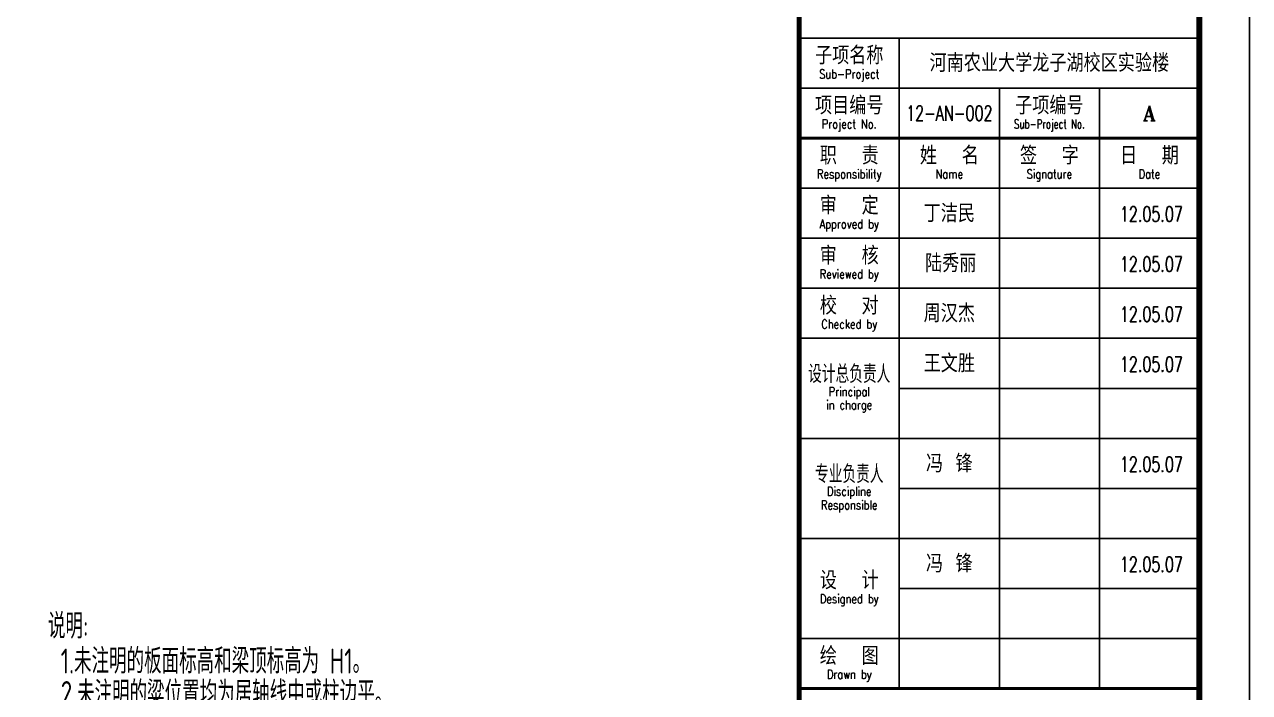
# Model space of a CAD drawing. Header units: millimetres. Extents: x 2998490 to 15040601, y 444546 to 7822218.
# Drawn here: x 14219233 to 14243717, y 7585485 to 7598836 of the extents above; entities that cross this region are included whole.
import ezdxf
from ezdxf.enums import TextEntityAlignment as Align

# ---------------------------------------------------------------- set-up
doc = ezdxf.new("R2010")
doc.units = ezdxf.units.MM
doc.header["$LTSCALE"] = 2000
doc.layers.add('3-liang-R截面-X', color=50, linetype='Continuous')
doc.layers.add('图框', color=7, linetype='Continuous')
doc.styles.add('TKZ1_tjhts.shx', font='tjromant.shx', dxfattribs={"bigfont": 'tjhts.shx'})
doc.styles.add('TKZ2_tjkts.shx', font='tjromant.shx', dxfattribs={"bigfont": 'tjkts.shx'})
doc.styles.add('TSSD_Rein', font='Tssdeng.shx', dxfattribs={"width": 0.7, "bigfont": 'hztxt.shx'})

# ---------------------------------------------------------------- blocks, each defined once
blk = doc.blocks.new('TJAD_TK_A0')
at = {"layer": '图框'}
for p, q in [((2162, -441.7), (2162, 399.3)), ((2072, -154.7), (2152, -154.7)), ((2092, -284.7), (2092, -154.7)), ((2072, -164.7), (2152, -164.7)), ((2112, -284.7), (2112, -164.7)), ((2132, -284.7), (2132, -164.7)), ((2072, -184.7), (2152, -184.7)), ((2072, -194.7), (2152, -194.7)), ((2072, -204.7), (2152, -204.7)), ((2072, -214.7), (2152, -214.7)), ((2092, -224.7), (2152, -224.7)), ((2072, -234.7), (2152, -234.7)), ((2092, -244.7), (2152, -244.7)), ((2072, -254.7), (2152, -254.7)), ((2092, -264.7), (2152, -264.7)), ((2072, -274.7), (2152, -274.7))]:
    blk.add_line(p, q, dxfattribs=at)
at = {"layer": '图框', "const_width": 1.2}
blk.add_lwpolyline([(2152, -431.7), (2152, 389.3), (998, 389.3), (998, -431.7)], close=True, dxfattribs=at)
at = {"layer": '图框'}
for points, const_width in [([(2072, 389.3), (2072, -431.7)], 1), ([(2072, -174.7), (2152, -174.7)], 0.6), ([(2072, -284.7), (2152, -284.7)], 0.6)]:
    blk.add_lwpolyline(points, dxfattribs=dict(at, const_width=const_width))
at = {"layer": '图框', "style": 'TKZ2_tjkts.shx'}
for s, p in [('子项名称', (2082, -158.16)), ('项目编号', (2082, -168.16)), ('子项编号', (2122, -168.16)), ('职  责', (2082, -178.16)), ('姓  名', (2102, -178.16)), ('签  字', (2122, -178.16)), ('日  期', (2142, -178.16)), ('审  定', (2082, -188.16)), ('审  核', (2082, -198.16)), ('校  对', (2082, -208.16)), ('设  计', (2082, -263.06)), ('绘  图', (2082, -278.16))]:
    blk.add_text(s, height=3.6, dxfattribs=at).set_placement(p, align=Align.MIDDLE_CENTER)
for s, height, width, p in [('Sub-Project', 1.8, 0.8, (2082, -161.86)), ('Project No.', 1.8, 0.8, (2082, -171.86)), ('Sub-Project No.', 1.8, 0.7, (2122, -171.86)), ('Responsibility', 1.8, 0.8, (2082, -181.86)), ('Name', 1.8, 0.8, (2102, -181.86)), ('Signature', 1.8, 0.8, (2122, -181.86)), ('Date', 1.8, 0.8, (2142, -181.86)), ('Approved by', 1.8, 0.8, (2082, -191.86)), ('Reviewed by', 1.8, 0.8, (2082, -201.86)), ('Checked by', 1.8, 0.8, (2082, -211.86)), ('设计总负责人', 3.6, 0.8, (2082, -221.83)), ('Principal', 1.8, 0.8, (2082, -225.35)), ('in charge', 1.8, 0.8, (2082, -228)), ('专业负责人', 3.6, 0.8, (2082, -241.83)), ('Discipline', 1.8, 0.8, (2082, -245.28)), ('Responsible', 1.8, 0.8, (2082, -248)), ('Designed by', 1.8, 0.8, (2082, -266.76)), ('Drawn by', 1.8, 0.8, (2082, -281.86))]:
    blk.add_text(s, height=height, dxfattribs=dict(at, width=width)).set_placement(p, align=Align.MIDDLE_CENTER)

msp = doc.modelspace()

# ---------------------------------------------------------------- block references
at = {"layer": '图框', "xscale": 100, "yscale": 100, "zscale": 100}
msp.add_blockref('TJAD_TK_A0', (14027517.1, 7614033.9), dxfattribs=at)

# ---------------------------------------------------------------- texts
at = {"layer": '3-liang-R截面-X', "color": 2, "style": 'TSSD_Rein', "width": 0.7}
msp.add_text('说明:', height=500, rotation=359.99419, dxfattribs=at).set_placement((14219701.9, 7586564.4))
at = {"layer": '3-liang-R截面-X', "style": 'TSSD_Rein', "width": 0.7}
for s, p in [('1.未注明的板面标高和梁顶标高为 H1。', (14219957.6, 7585864.4)), ('2.未注明的粱位置均为居轴线中或柱边平。', (14219957.6, 7585214.4))]:
    msp.add_text(s, height=500, rotation=359.99419, dxfattribs=at).set_placement(p)
at = {"layer": '图框', "style": 'TKZ1_tjhts.shx'}
for s, height, p in [('河南农业大学龙子湖校区实验楼', 360, (14239717.1, 7598068.1)), ('A', 300, (14241717.1, 7597063.6)), ('丁洁民', 360, (14237717.1, 7595063.6)), ('陆秀丽', 360, (14237745.3, 7594063.6)), ('周汉杰', 360, (14237717.1, 7593063.6)), ('王文胜', 360, (14237717.1, 7592063.6)), ('冯 锋', 360, (14237717.1, 7590063.6)), ('冯 锋', 360, (14237717.1, 7588063.6))]:
    msp.add_text(s, height=height, dxfattribs=at).set_placement(p, align=Align.MIDDLE_CENTER)
at = {"layer": '图框', "style": 'TKZ1_tjhts.shx', "width": 0.7}
for s, p in [('12-AN-002', (14237717.3, 7597063.7)), ('12.05.07', (14241755.9, 7595046.6)), ('12.05.07', (14241755.9, 7594046.6)), ('12.05.07', (14241755.9, 7593046.6)), ('12.05.07', (14241755.9, 7592046.6)), ('12.05.07', (14241755.9, 7590046.6)), ('12.05.07', (14241755.9, 7588046.6))]:
    msp.add_text(s, height=300, dxfattribs=at).set_placement(p, align=Align.MIDDLE_CENTER)

doc.saveas('drawing.dxf')
